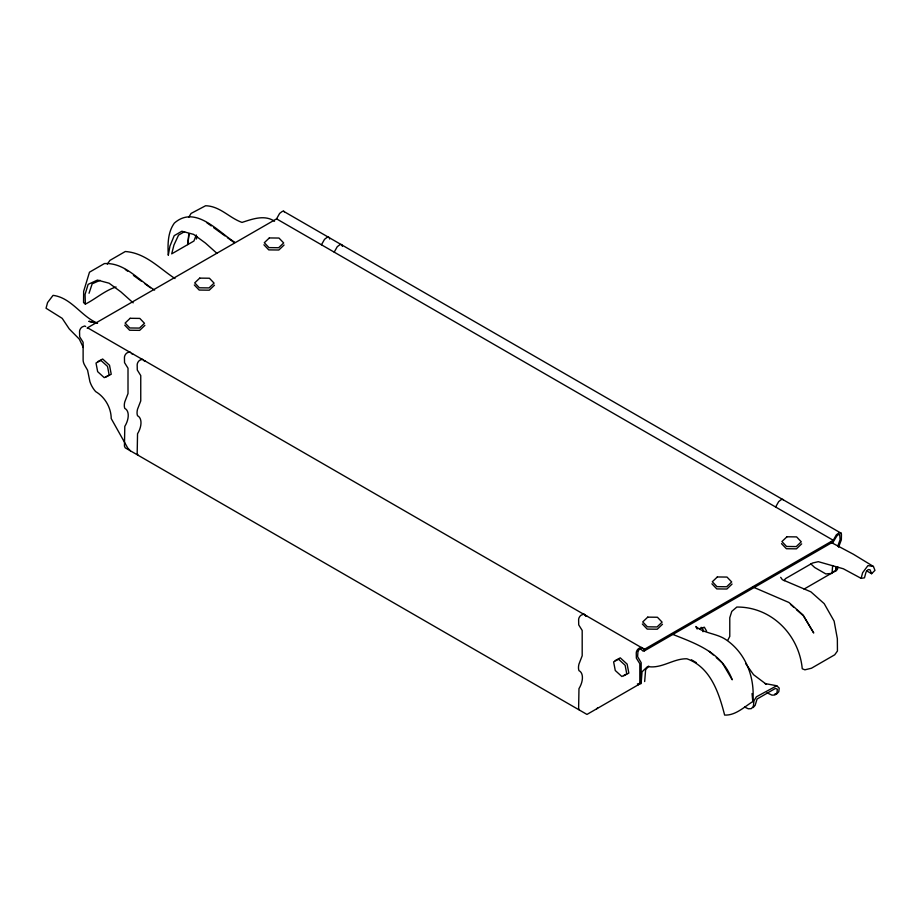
<?xml version="1.0" encoding="UTF-8"?>
<svg xmlns="http://www.w3.org/2000/svg" width="921" height="921" viewBox="0 0 921 921"><rect width="100%" height="100%" fill="white"/><g stroke="black" fill="none" stroke-linecap="round" stroke-linejoin="round"><path stroke-width="1.38" d="M637.39 683.946L641.097 683.612L642.052 671.8L647.601 666.528C661.727 669.026 673.32 658.388 686.905 658.791C710.552 667.138 718.967 692.96 724.62 715.064C735.372 715.675 744.191 706.948 752.779 701.583C755.185 677.741 745.86 652.793 725.426 639.312C716.354 633.36 704.001 633.429 695.839 626.499L697.162 629.043M644.665 681.552L645.621 669.74L648.775 666.102M832.653 565.517L832.02 573.38L825.838 573.933L814.682 567.497L810.584 563.629M835.911 567.394L835.589 571.331L833.114 571.55M188.805 233.773L187.746 244.595L189.081 234.003M784.22 580.725L785.394 578.687L812.529 563.03L818.308 561.672L843.337 568.775L861.112 578.353L862.643 572.689L867.939 565.598L873.43 566.461L874.95 570.375L871.6 573.702L866.696 570.882M638.023 650.813L637.597 656.627L641.166 662.683L641.166 680.573A7.575 4.375 60 0 1 639.588 684.038L586.965 714.431L125.221 447.825L124.439 446.098L124.796 426.4A14.886 8.588 -60 0 0 124.796 408.417A11.961 6.908 -60 0 1 124.796 401.832L128.007 393.555L128.007 368.216L124.542 362.655L124.439 357.498A3.788 2.187 -60 0 1 127.11 352.858L129.562 351.903L130.563 352.421M89.038 293.269L92.181 283.818L100.067 280.341M196.38 239.046L197.278 236.49M196.277 234.959L193.917 241.037L171.709 253.851L173.954 245.009L178.559 235.108L184.603 231.608M837.684 546.372L840.113 539.706L839.687 534.387A4.283 2.475 -60 0 0 836.913 535.895L833.263 541.836L644.435 650.848L643.123 651.159L640.797 649.109A4.283 2.475 -60 0 0 638.023 650.813M838.571 547.189L841.345 539.81L841.449 534.537A3.788 2.187 -60 0 0 838.778 532.983L836.326 534.859L833.263 540.293L644.435 649.305L641.384 647.405L638.932 648.372A3.788 2.187 -60 0 0 636.25 653.001L636.365 658.158L639.819 663.719L639.819 681.344A7.575 4.375 60 0 1 638.253 684.81M727.797 640.21L729.777 636.434L729.777 617.715L731.792 611.383L736.823 607.054C771.326 606.697 799.106 634.776 802.249 668.773L804.885 669.82L811.447 668.232L834.714 654.796L837.442 651.032L837.35 638.679L834.127 621.134L824.191 603.646L810.883 591.835L782.366 579.7L780.686 577.329M188.793 217.218L191.096 213.419L205.625 205.74C220.131 206.177 229.202 217.874 242.016 222.41C252.435 219.071 264.523 214.443 274.55 221.259M107.285 264.166L109.944 260.378L125.302 251.514C145.587 252.941 159.137 268.195 175.002 278.545M753.079 707.627L755.128 705.382L757.074 699.016L775.378 688.448L777.324 689.173L777.002 692.753L774.941 694.998L771.971 695.148L766.974 692.776M144.896 325.366L139.681 330.363L129.585 330.236L124.715 325.136M214.489 285.188L209.274 290.184L199.178 290.057L194.308 284.957M284.082 245.021L278.856 250.005L268.771 249.89L263.901 244.779M662.51 624.219L657.283 629.204L647.187 629.089L642.317 623.978M732.091 584.041L726.876 589.026L716.78 588.91L711.91 583.81M801.684 543.862L796.458 548.847L786.373 548.732L781.503 543.632M87.069 328.037L276.565 218.864L279.616 213.43L282.068 211.565A3.788 2.187 -60 0 1 284.393 211.772M321.452 244.779L324.514 239.345L326.955 237.48A3.788 2.187 -60 0 1 329.637 239.023M334.196 252.135L337.259 246.701L339.699 244.836A3.788 2.187 -60 0 1 342.382 246.379M775.632 507.011L778.694 501.577L781.146 499.712A3.788 2.187 -60 0 1 783.46 499.919M596.555 708.894L597.764 707.777M804.033 589.106L831.467 573.265M832.446 572.701L836.314 570.467A7.575 4.375 60 0 0 837.88 567.002M97.522 361.746L102.668 359.006L109.518 365.257L111.234 374.248L106.088 376.988M615.124 660.587L620.27 657.859L627.132 664.11L628.836 673.09L623.69 675.83M116.081 286.972C104.706 290.587 95.692 298.934 85.365 304.103L83.558 302.583L83.65 291.335L89.487 272.19L104.395 263.579C124.853 262.37 138.564 280.375 154.613 290.069M699.338 628.698L704.358 627.224L706.58 631.104M132.624 353.802L131.461 353.699M145.368 361.159L144.206 361.055M585.652 615.93L583.741 614.134L581.301 615.09A3.788 2.187 -60 0 0 578.618 619.729L578.722 624.875L582.187 630.448L582.187 655.787L578.975 664.064A11.961 6.908 -60 0 0 578.975 670.649A14.886 8.588 -60 0 1 578.975 688.632L578.618 708.33L579.401 710.056M586.147 616.184L586.804 616.034M774.745 694.066L776.725 693.962L778.786 691.729L779.212 688.079L776.748 685.754L756.406 696.806L753.988 700.8L753.343 706.407L751.294 708.652L748.313 708.802L744.571 707.029M861.112 578.353L864.474 577.824L865.993 572.16L868.135 569.569L870.08 569.8L871.6 573.702M776.748 685.754L765.063 683.555L766.479 684.418L753.551 674.702L745.596 663.511M97.05 323.202L88.819 321.302L97.166 323.329M97.568 323.144C81.382 316.709 71.562 297.736 53.061 295.353L47.57 302.572L46.05 308.236L62.202 318.355L69.282 328.97L79.333 339.158L83.316 347.482M753.217 587.114L788.906 602.472L803.031 614.986L813.715 632.992L803.526 615.919L796.527 609.714M671.87 634.039C696.667 643.917 721.937 652.367 732.207 679.79L722.34 662.959L716.296 657.594M85.676 326.495L84.674 325.988L82.222 326.943A3.788 2.187 -60 0 0 79.551 331.583L79.655 336.729L83.12 342.301L83.12 359.927A7.575 4.375 60 0 0 84.686 365.2L87.576 370.207L89.924 381.697A23.486 19.18 60 0 0 95.623 391.575A27.181 22.196 60 0 1 111.211 418.56L127.72 447.997L130.402 450.818M143.308 359.777L142.306 359.259L139.854 360.215A3.788 2.187 -60 0 0 137.183 364.854L137.287 370.012L140.752 375.572L140.752 400.911L137.54 409.189A11.961 6.908 -60 0 0 137.54 415.774A14.886 8.588 -60 0 1 137.54 433.768L137.183 453.454L137.966 455.181M583.741 614.134L584.743 614.641M283.403 211.208L841.092 533.19M276.565 218.864L833.263 540.293L833.263 541.836M873.43 566.461L853.399 554.246L830.961 542.319M691.383 659.781L696.322 662.636M87.737 327.888L644.435 649.305L644.435 650.848M234.832 242.338C217.805 231.493 195.24 204.761 174.357 223.089C167.691 232.276 167.68 244.364 168.29 255.267L169.925 246.126L174.219 235.649L181.863 231.229L193.617 234.383L205.429 243.052L216.93 253.344M225.069 235.96L213.603 227.625M227.326 237.606L234.118 242.534M141.454 281.227L133.43 275.402M144.85 283.691L150.503 287.801M206.626 222.56L211.277 225.933M125.337 269.508L127.651 271.188M790.529 604.395L793.522 607.054M709.251 651.354L713.268 654.923M133.165 302.848L120.847 291.842L109.092 283.208L97.43 280.088L88.128 284.359L85.066 294.432L85.365 304.103M701.157 627.316L703.011 629.043L703.011 631.714M752.054 693.548L752.779 701.583M836.544 567.773A7.575 4.375 60 0 1 834.979 571.239M130.137 318.298L125.129 323.075L129.803 327.968L139.474 328.083L144.482 323.306L139.819 318.413L130.137 318.298M199.73 278.119L194.722 282.897L199.397 287.801L209.067 287.905L214.075 283.127L209.412 278.234L199.73 278.119M269.323 237.94L264.315 242.718L268.978 247.622L278.66 247.726L283.668 242.948L278.994 238.055L269.323 237.94M647.739 617.139L642.731 621.928L647.405 626.821L657.087 626.936L662.095 622.147L657.421 617.254L647.739 617.139M717.332 576.96L712.324 581.75L716.999 586.642L726.669 586.758L731.677 581.968L727.014 577.076L717.332 576.96M786.925 536.793L781.917 541.571L786.58 546.464L796.262 546.579L801.27 541.801L796.596 536.897L786.925 536.793M100.953 360.41L96.014 363.035L97.649 371.647L104.223 377.645L109.162 375.02L107.527 366.397L100.953 360.41M618.555 659.252L613.616 661.877L615.263 670.5L621.836 676.498L626.764 673.873L625.129 665.25L618.555 659.252"/></g></svg>
